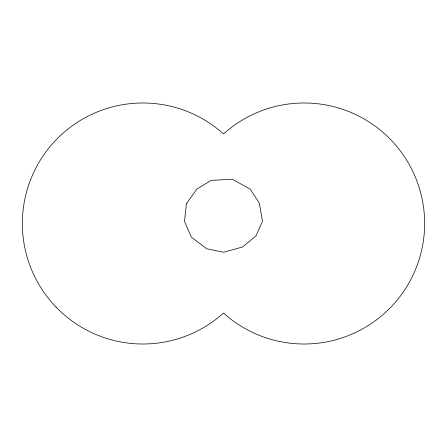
<?xml version="1.0" encoding="UTF-8"?>
<svg xmlns="http://www.w3.org/2000/svg" width="447" height="447" viewBox="0 0 447 447"><rect width="100%" height="100%" fill="white"/><g stroke="black" fill="none" stroke-linecap="round" stroke-linejoin="round"><path stroke-width="0.67" d="M186.399 203.81L184.482 221.36L191.35 237.139L206.805 248.811L223.757 252.264L242.816 246.884L255.991 235.804L262.518 221.36L259.31 203.027L250.186 189.12L232.356 179.236L211.124 180.392L196.814 189.12L186.399 203.81M56.171 307.212A120.511 120.511 0 0 0 223.5 313.056A120.511 120.511 0 0 0 390.829 307.212A120.511 120.511 0 0 0 390.829 139.788A120.511 120.511 0 0 0 223.5 133.944A120.511 120.511 0 0 0 56.171 139.788A120.511 120.511 0 0 0 56.171 307.212"/></g></svg>
